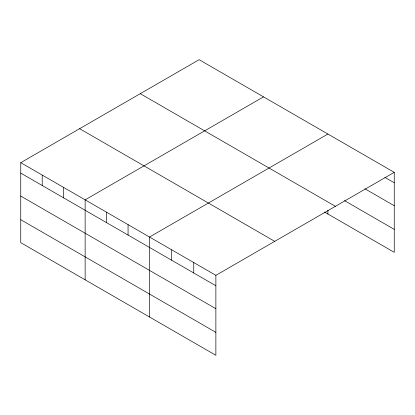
<?xml version="1.0" encoding="UTF-8"?>
<svg xmlns="http://www.w3.org/2000/svg" width="415" height="415" viewBox="0 0 415 415"><rect width="100%" height="100%" fill="white"/><g stroke="black" fill="none" stroke-linecap="round" stroke-linejoin="round"><path stroke-width="0.62" d="M215.873 308.708L215.873 275.332L20.75 162.68L20.75 242.656L215.873 355.307L215.873 308.708L20.75 196.056M20.75 162.68L199.127 59.693L394.25 172.344L394.25 252.32L324.608 212.112M263.52 96.866L85.137 199.854L85.137 279.829M327.907 134.045L149.53 237.032L149.53 317.003M215.873 275.332L394.25 172.344M384.85 177.345L394.25 182.771M364.951 188.804L394.25 205.721M344.497 200.642L394.25 229.371M140.265 93.681L335.382 206.333M79.618 128.697L274.735 241.348M20.75 173.102L215.873 285.753M20.75 219.701L215.873 332.353M327.907 210.192L327.907 214.021M193.758 262.565L193.758 272.987M171.644 249.799L171.644 260.221M128.064 224.64L128.064 235.061M106.603 212.247L106.603 222.668M63.677 187.466L63.677 197.888M42.211 175.073L42.211 185.495"/></g></svg>
